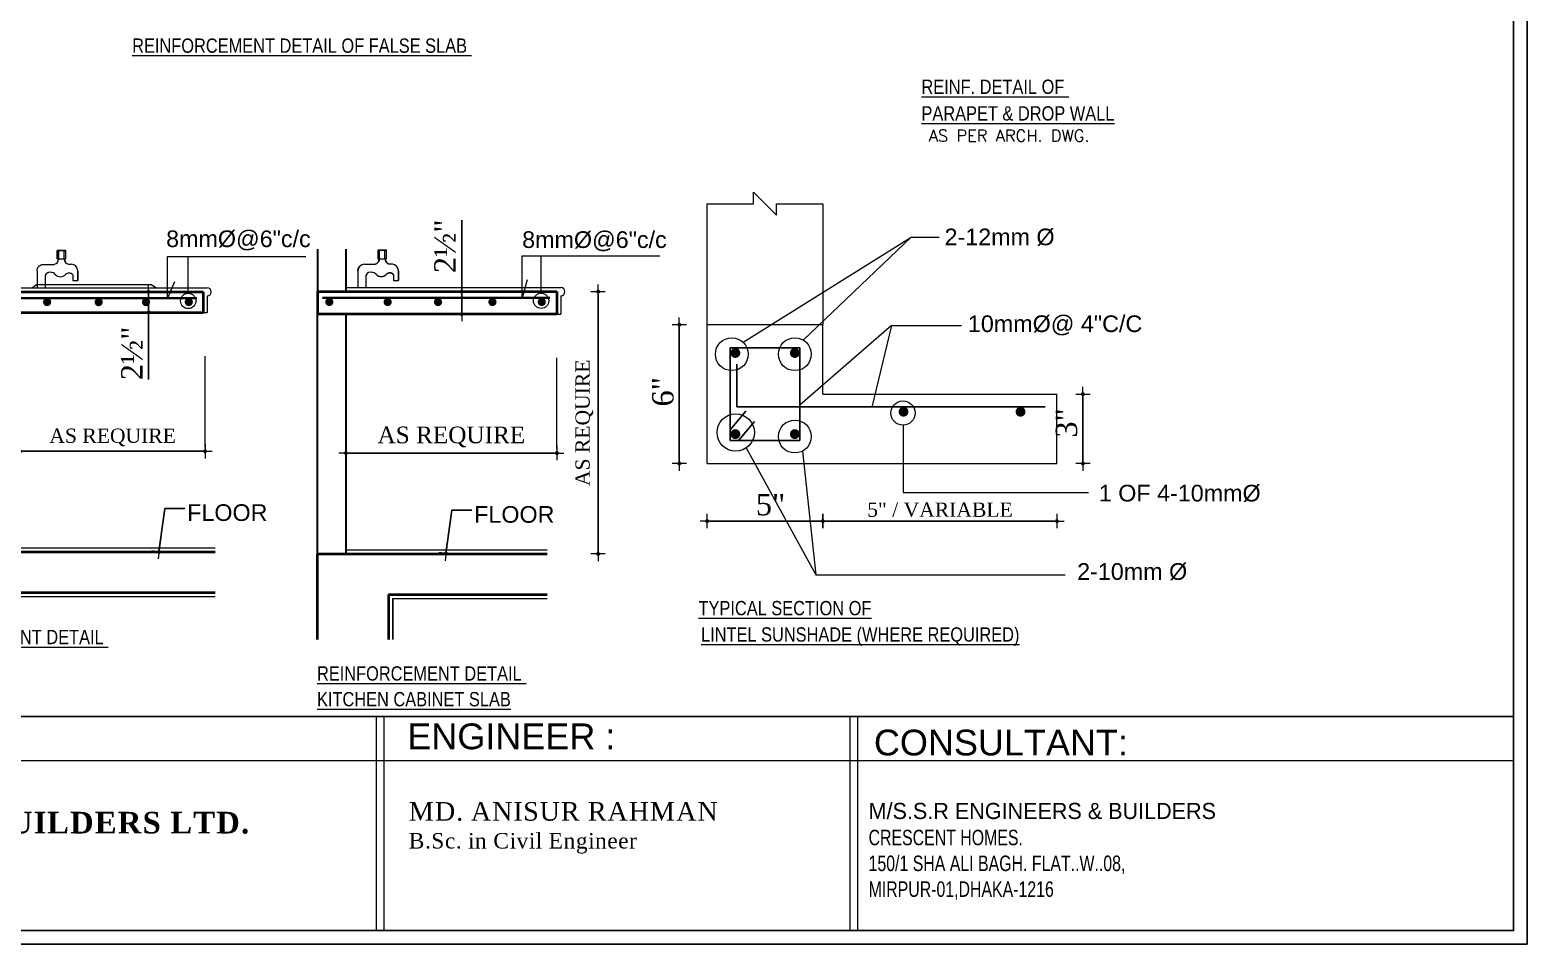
# Model space of a CAD drawing. Extents: x 52891 to 66536, y -48165 to -44533.
# Drawn here: x 63899 to 64528, y -45891 to -45508 of the extents above; entities that cross this region are included whole.
import ezdxf
from ezdxf.enums import TextEntityAlignment as Align

# ---------------------------------------------------------------- set-up
doc = ezdxf.new("R2010")
doc.units = 0
doc.header["$MEASUREMENT"] = 0
doc.header["$PDMODE"] = 3
doc.layers.get('DEFPOINTS').update_dxf_attribs({"lineweight": 13})
for name, color, linetype, lineweight in [('C-DIMENSION', 7, 'Continuous', 13), ('COLUMN', 1, 'Continuous', 40), ('Con', 252, 'Continuous', 13), ('DIM-18', 163, 'Continuous', 18), ('FUR', 12, 'Continuous', 13), ('line', 7, 'Continuous', 15), ('PLASTER_LINE', 7, 'Continuous', 13), ('ROD', 1, 'Continuous', 35), ('TEXT', 7, 'Continuous', 13), ('WALL', 7, 'Continuous', 30)]:
    doc.layers.add(name, color=color, linetype=linetype, lineweight=lineweight)
doc.layers.add('Layer1', color=174, linetype='Continuous')
doc.layers.add('REN', color=1, linetype='Continuous')
doc.styles.add('Arial', font='arial.ttf')
doc.styles.add('RS', font='arial.ttf')
doc.styles.add('RS6', font='times.ttf')
doc.styles.add('STYLE4', font='swissc.ttf')
doc.styles.add('SX', font='SIMPLEX.shx')
doc.dimstyles.new('dim-01', dxfattribs={"dimtxt": 6, "dimasz": 2, "dimexe": 0.18, "dimexo": 0.0625, "dimgap": 0.5, "dimtad": 0, "dimdec": 1, "dimrnd": 0.125, "dimzin": 3, "dimdsep": 46, "dimlunit": 4, "dimtxsty": 'RS6', "dimblk": 'dim-01', "dimcen": 2, "dimse1": 1, "dimse2": 1, "dimclrt": 7, "dimadec": 0, "dimazin": 0, "dimtfac": 1, "dimtdec": 1, "dimtix": 1, "dimtmove": 0, "dimatfit": 3, "dimldrblk": 'dim-01', "dimfxl": 1, "dimtvp": 0.75, "dimtolj": 1, "dimtzin": 0, "dimarcsym": 0})

# ---------------------------------------------------------------- blocks, each defined once
blk = doc.blocks.new('dim-01')
at = {"layer": 'line', "linetype": 'Continuous'}
for p, q in [((-3, 0), (3, 0)), ((0, 3), (0, -3))]:
    blk.add_line(p, q, dxfattribs=at)
at = {"layer": 'line', "color": 6, "linetype": 'Continuous', "const_width": 0.825}
blk.add_lwpolyline([(-0.41, 0, 1), (0.41, 0, 1)], format="xyb", close=True, dxfattribs=at)
blk = doc.blocks.new('*D1900')
at = {"layer": 'DEFPOINTS', "color": 0}
for p in [(64330.47, -45660.6), (64330.47, -45689.76), (64341.38, -45689.76)]:
    blk.add_point(p, dxfattribs=at)
at = {"layer": 'DIM-18', "color": 0, "lineweight": -2}
blk.add_line((64341.38, -45661.6), (64341.38, -45688.76), dxfattribs=at)
for p, rotation in [((64341.38, -45660.6), 90), ((64341.38, -45689.76), 270)]:
    blk.add_blockref('dim-01', p, dxfattribs=dict(at, rotation=rotation))
at = {"layer": 'DIM-18', "color": 7, "insert": (64334.51, -45672.71), "char_height": 9, "attachment_point": 5, "rotation": 90, "style": 'RS6'}
blk.add_mtext('\\A1;3"', dxfattribs=at)
blk = doc.blocks.new('*D1901')
at = {"layer": 'DEFPOINTS', "color": 0}
for p in [(64172, -45631.44), (64183.68, -45631.44), (64183.68, -45689.76)]:
    blk.add_point(p, dxfattribs=at)
at = {"layer": 'DIM-18', "color": 0, "lineweight": -2}
blk.add_line((64172, -45688.76), (64172, -45632.44), dxfattribs=at)
for p, rotation in [((64172, -45631.44), 90), ((64172, -45689.76), 270)]:
    blk.add_blockref('dim-01', p, dxfattribs=dict(at, rotation=rotation))
at = {"layer": 'DIM-18', "color": 7, "insert": (64165.13, -45659.63), "char_height": 9, "attachment_point": 5, "rotation": 90, "style": 'RS6'}
blk.add_mtext('\\A1;6"', dxfattribs=at)
blk = doc.blocks.new('*D1902')
at = {"layer": 'DEFPOINTS', "color": 0}
for p in [(64232.28, -45660.6), (64183.68, -45689.76), (64183.68, -45713.9)]:
    blk.add_point(p, dxfattribs=at)
at = {"layer": 'DIM-18', "color": 0, "lineweight": -2}
blk.add_line((64231.28, -45713.9), (64184.68, -45713.9), dxfattribs=at)
at = {"layer": 'DIM-18', "color": 0, "lineweight": -2, "rotation": 180}
blk.add_blockref('dim-01', (64183.68, -45713.9), dxfattribs=at)
at = {"layer": 'DIM-18', "color": 0, "lineweight": -2}
blk.add_blockref('dim-01', (64232.28, -45713.9), dxfattribs=at)
at = {"layer": 'DIM-18', "color": 7, "insert": (64210.3, -45707.03), "char_height": 9, "attachment_point": 5, "style": 'RS6'}
blk.add_mtext('\\A1;5"', dxfattribs=at)
blk = doc.blocks.new('*D1903')
at = {"layer": 'DEFPOINTS', "color": 0}
for p in [(64232.28, -45660.6), (64330.47, -45689.76), (64232.28, -45713.9)]:
    blk.add_point(p, dxfattribs=at)
at = {"layer": 'DIM-18', "color": 0, "lineweight": -2}
blk.add_line((64329.47, -45713.9), (64233.28, -45713.9), dxfattribs=at)
at = {"layer": 'DIM-18', "color": 0, "lineweight": -2, "rotation": 180}
blk.add_blockref('dim-01', (64232.28, -45713.9), dxfattribs=at)
at = {"layer": 'DIM-18', "color": 0, "lineweight": -2}
blk.add_blockref('dim-01', (64330.47, -45713.9), dxfattribs=at)
at = {"layer": 'DIM-18', "color": 7, "insert": (64281.38, -45709.18), "char_height": 6, "attachment_point": 5, "style": 'RS6'}
blk.add_mtext('\\A1;5" / VARIABLE', dxfattribs=at)
blk = doc.blocks.new('*D1887')
at = {"layer": 'DEFPOINTS', "color": 0}
for p in [(63972.98, -45650.06), (63895.37, -45667.23), (63972.98, -45684.61)]:
    blk.add_point(p, dxfattribs=at)
at = {"layer": 'DIM-18', "color": 0, "lineweight": -2}
blk.add_line((63896.37, -45684.61), (63971.98, -45684.61), dxfattribs=at)
at = {"layer": 'DIM-18', "color": 0, "lineweight": -2, "rotation": 180}
blk.add_blockref('dim-01', (63895.37, -45684.61), dxfattribs=at)
at = {"layer": 'DIM-18', "color": 0, "lineweight": -2}
blk.add_blockref('dim-01', (63972.98, -45684.61), dxfattribs=at)
at = {"layer": 'DIM-18', "color": 7, "insert": (63934.18, -45678.81), "char_height": 6, "attachment_point": 5, "style": 'RS6'}
blk.add_mtext('\\A1;AS REQUIRE', dxfattribs=at)
blk = doc.blocks.new('*D1888')
at = {"layer": 'DEFPOINTS', "color": 0}
for p in [(63946.62, -45617.66), (63949.29, -45617.66), (63946.62, -45626.28)]:
    blk.add_point(p, dxfattribs=at)
at = {"layer": 'DIM-18', "color": 0, "lineweight": -2}
for p, q in [((63949.29, -45618.66), (63949.29, -45625.28)), ((63949.29, -45626.28), (63949.29, -45654.44))]:
    blk.add_line(p, q, dxfattribs=at)
for p, rotation in [((63949.29, -45617.66), 90), ((63949.29, -45626.28), 270)]:
    blk.add_blockref('dim-01', p, dxfattribs=dict(at, rotation=rotation))
at = {"layer": 'DIM-18', "color": 7, "insert": (63942.27, -45643.51), "char_height": 9, "attachment_point": 5, "rotation": 90, "style": 'RS6'}
blk.add_mtext('\\A1;2½"', dxfattribs=at)
blk = doc.blocks.new('*D1889')
at = {"layer": 'DEFPOINTS', "color": 0}
for p in [(64123.99, -45617.6), (64116.48, -45727.67), (64137.93, -45727.67)]:
    blk.add_point(p, dxfattribs=at)
at = {"layer": 'DIM-18', "color": 0, "lineweight": -2}
blk.add_line((64137.93, -45618.6), (64137.93, -45726.67), dxfattribs=at)
for p, rotation in [((64137.93, -45617.6), 90), ((64137.93, -45727.67), 270)]:
    blk.add_blockref('dim-01', p, dxfattribs=dict(at, rotation=rotation))
at = {"layer": 'DIM-18', "color": 7, "insert": (64132.13, -45672.64), "char_height": 6, "attachment_point": 5, "rotation": 90, "style": 'RS6'}
blk.add_mtext('\\A1;AS REQUIRE', dxfattribs=at)
blk = doc.blocks.new('*D1890')
at = {"layer": 'DEFPOINTS', "color": 0}
for p in [(64032.1, -45667.99), (64120.58, -45671.01), (64120.58, -45685.37)]:
    blk.add_point(p, dxfattribs=at)
at = {"layer": 'DIM-18', "color": 0, "lineweight": -2}
blk.add_line((64033.1, -45685.37), (64119.58, -45685.37), dxfattribs=at)
at = {"layer": 'DIM-18', "color": 0, "lineweight": -2, "rotation": 180}
blk.add_blockref('dim-01', (64032.1, -45685.37), dxfattribs=at)
at = {"layer": 'DIM-18', "color": 0, "lineweight": -2}
blk.add_blockref('dim-01', (64120.58, -45685.37), dxfattribs=at)
at = {"layer": 'DIM-18', "color": 7, "insert": (64076.34, -45678.6), "char_height": 7, "attachment_point": 5, "style": 'RS6'}
blk.add_mtext('\\A1;AS REQUIRE', dxfattribs=at)
blk = doc.blocks.new('*D1891')
at = {"layer": 'DEFPOINTS', "color": 0}
for p in [(64080.67, -45617.6), (64085.15, -45617.6), (64085.15, -45627.04)]:
    blk.add_point(p, dxfattribs=at)
at = {"layer": 'DIM-18', "color": 0, "lineweight": -2}
for p, q in [((64080.67, -45617.6), (64080.67, -45587.62)), ((64080.67, -45626.04), (64080.67, -45618.6))]:
    blk.add_line(p, q, dxfattribs=at)
for p, rotation in [((64080.67, -45617.6), 90), ((64080.67, -45627.04), 270)]:
    blk.add_blockref('dim-01', p, dxfattribs=dict(at, rotation=rotation))
at = {"layer": 'DIM-18', "color": 7, "insert": (64073.66, -45598.56), "char_height": 9, "attachment_point": 5, "rotation": 90, "style": 'RS6'}
blk.add_mtext('\\A1;2½"', dxfattribs=at)
blk = doc.blocks.new('L')
at = {"layer": 'Layer1', "color": 0}
blk.add_line((0, 65.62), (-777.86, 65.62), dxfattribs=at)
at = {"layer": 'Layer1', "color": 4}
blk.add_lwpolyline([(-781.98, 548.61), (4.12, 548.61), (4.12, -4.12), (-781.98, -4.12)], close=True, dxfattribs=at)
at = {"layer": 'Layer1', "color": 1}
blk.add_lwpolyline([(-777.86, 544.49), (0, 544.49), (0, 0), (-777.86, 0)], close=True, dxfattribs=at)
at = {"layer": 'TEXT', "color": 0}
for p, q in [((0, 65.62), (-777.86, 65.62)), ((-348.23, 0.31), (-348.23, 65.62)), ((-345.86, 0.31), (-345.86, 65.62)), ((-203.16, 0.31), (-203.16, 65.62)), ((-200.79, 0.31), (-200.79, 65.62)), ((-777.86, 52.07), (0, 52.07))]:
    blk.add_line(p, q, dxfattribs=at)
at = {"layer": 'TEXT', "color": 4, "lineweight": 13, "insert": (-338.79, 63.44), "char_height": 7.894, "attachment_point": 1, "style": 'Arial'}
blk.add_mtext('ENGINEER :', dxfattribs=at)
at = {"layer": 'TEXT', "color": 4, "lineweight": 13, "insert": (-195.89, 61.54), "char_height": 7.8937, "attachment_point": 1, "line_spacing_factor": 1.5, "style": 'Arial'}
blk.add_mtext('CONSULTANT:', dxfattribs=at)
at = {"layer": 'TEXT', "color": 3, "lineweight": 13, "attachment_point": 1, "style": 'Arial'}
for s, insert, char_height, width in [('{\\fTimes New Roman|b0|i0|c0|p18;\\T1.05;MD. ANISUR RAHMAN\\P\\H0.8344x;B.Sc. in Civil Engineer}', (-338.33, 39.36), 5.6834, 108.3857), ('\\pt139.4;{\\fTimes New Roman|b1|i0|c0|p18;\\T1.05;\\C5;ROBUST BUILDERS LTD.}', (-513.76, 36.38), 6.64, 133.2452)]:
    blk.add_mtext(s, dxfattribs=dict(at, insert=insert, char_height=char_height, width=width))
at = {"layer": 'TEXT', "color": 4, "insert": (-197.52, 39.11), "char_height": 4.89284, "attachment_point": 1, "style": 'Arial'}
blk.add_mtext('\\pt1.131;{\\fBankGothic Lt BT|b0|i0|c0|p34;\\H1.009x;\\C96;M/S.S.R ENGINEERS & BUILDERS\\fSwis721 LtCn BT|b0|i0|c0|p34;\\H0.6676x;\\C1;\\P\\H1.439x;\\C5;CRESCENT HOMES.\\P150/1 SHA ALI BAGH. FLAT..W..08,\\PMIRPUR-01,DHAKA-1216}', dxfattribs=at)

msp = doc.modelspace()

# ---------------------------------------------------------------- linework, layer by layer
at = {"layer": 'COLUMN', "ltscale": 5}
for p, q in [((63881.73, -45617.66), (63972.13, -45617.66)), ((63972.13, -45617.66), (63972.13, -45626.28)), ((64020.16, -45617.6), (64120.58, -45617.6)), ((64020.16, -45617.6), (64020.16, -45627.04)), ((64120.58, -45617.6), (64120.58, -45627.04)), ((63881.73, -45626.28), (63972.13, -45626.28)), ((64120.58, -45627.04), (64020.16, -45627.04)), ((63977.22, -45726.91), (63845.91, -45726.91)), ((64020.16, -45727.67), (64116.48, -45727.67)), ((64020.16, -45763.58), (64020.16, -45727.67)), ((63977.22, -45743.97), (63845.91, -45743.97)), ((64050.01, -45744.73), (64050.01, -45763.58)), ((64050.01, -45744.73), (64116.48, -45744.73))]:
    msp.add_line(p, q, dxfattribs=at)
at = {"layer": 'Con'}
for p, q in [((64183.68, -45631.44), (64183.68, -45580.7)), ((64183.68, -45580.7), (64203.12, -45580.7)), ((64203.12, -45580.7), (64203.12, -45575.84)), ((64203.12, -45575.84), (64212.84, -45585.56)), ((64212.84, -45580.7), (64232.28, -45580.7)), ((64212.84, -45585.56), (64212.84, -45580.7)), ((64232.28, -45580.7), (64232.28, -45631.44)), ((64183.68, -45689.76), (64183.68, -45631.44)), ((64183.68, -45631.44), (64232.28, -45631.44)), ((64232.28, -45660.6), (64232.28, -45631.44)), ((64232.28, -45660.6), (64330.47, -45660.6)), ((64330.47, -45689.76), (64330.47, -45660.6)), ((64183.68, -45689.76), (64232.28, -45689.76)), ((64232.28, -45689.76), (64330.47, -45689.76))]:
    msp.add_line(p, q, dxfattribs=at)
at = {"layer": 'DIM-18'}
for p, q in [((64198.75, -45638.85), (64269.28, -45594.76)), ((64223.95, -45637.91), (64269.28, -45594.76)), ((64269.28, -45594.76), (64280.99, -45594.76)), ((64261.04, -45631.83), (64222.66, -45665.08)), ((64261.04, -45631.83), (64252.8, -45666.02)), ((64261.04, -45631.83), (64290.45, -45631.83)), ((63972.98, -45682.92), (63972.98, -45644.62)), ((64120.58, -45683.68), (64120.58, -45645.38)), ((64265.87, -45673.66), (64265.87, -45701.97)), ((64200.1, -45683.18), (64229.24, -45736.41)), ((64223.75, -45684.5), (64229.24, -45736.41)), ((64265.87, -45701.97), (64343.72, -45701.97)), ((64229.24, -45736.41), (64333.89, -45736.41))]:
    msp.add_line(p, q, dxfattribs=at)
for points in [[(63960.16, -45613.43), (63957.22, -45620.29), (63957.22, -45602.88), (64015.3, -45602.88)], [(63965.9, -45618.28), (63965.9, -45602.88)], [(64108.12, -45612.58), (64106.03, -45620.26), (64106.03, -45602.63), (64163.85, -45602.63)], [(64114.01, -45618.22), (64114.01, -45602.63)]]:
    msp.add_lwpolyline(points, dxfattribs=at)
for centre, radius in [((63965.9, -45621.5), 3.22), ((64114.01, -45621.44), 3.22), ((64194.02, -45643.87), 6.89), ((64220.48, -45643.87), 6.89), ((64195.66, -45676.72), 7.84), ((64265.87, -45668.56), 5.09), ((64220.48, -45678.43), 6.89)]:
    msp.add_circle(centre, radius, dxfattribs=at)
at = {"layer": 'FUR', "ltscale": 5}
for p, q in [((63910.95, -45603.85), (63910.95, -45600.3)), ((63910.95, -45600.3), (63914.53, -45600.3)), ((63911.57, -45603.85), (63911.57, -45600.3)), ((63913.83, -45603.85), (63913.83, -45600.3)), ((63914.53, -45603.85), (63914.53, -45600.3)), ((64045.55, -45603.79), (64045.55, -45600.25)), ((64045.55, -45600.25), (64049.13, -45600.25)), ((64046.17, -45603.79), (64046.17, -45600.25)), ((64048.43, -45603.79), (64048.43, -45600.25)), ((64049.13, -45603.79), (64049.13, -45600.25)), ((63906.07, -45606.14), (63907.22, -45606.14)), ((63907.22, -45606.14), (63909.79, -45606.14)), ((63910.95, -45603.85), (63914.53, -45603.85)), ((63911.43, -45603.95), (63911.43, -45603.85)), ((63914.02, -45603.95), (63914.02, -45603.85)), ((63916.81, -45606.14), (63915.66, -45606.14)), ((64040.67, -45606.08), (64041.82, -45606.08)), ((64041.82, -45606.08), (64044.39, -45606.08)), ((64045.55, -45603.79), (64049.13, -45603.79)), ((64046.03, -45603.9), (64046.03, -45603.79)), ((64048.62, -45603.9), (64048.62, -45603.79)), ((64051.41, -45606.08), (64050.26, -45606.08)), ((63902.49, -45608.86), (63902.49, -45615.95)), ((63905.9, -45610.92), (63905.9, -45615.95)), ((63917.42, -45610.57), (63917.42, -45612.96)), ((63917.42, -45612.96), (63919.54, -45612.96)), ((63919.54, -45608.86), (63919.54, -45612.96)), ((64037.09, -45608.81), (64037.09, -45615.9)), ((64040.5, -45610.87), (64040.5, -45615.9)), ((64050.86, -45609.72), (64050.56, -45609.72)), ((64052.02, -45610.52), (64052.02, -45612.9)), ((64052.02, -45612.9), (64054.14, -45612.9)), ((64054.14, -45608.81), (64054.14, -45612.9))]:
    msp.add_line(p, q, dxfattribs=at)
at = {"layer": 'FUR'}
for p, q in [((63900.52, -45615.91), (63902.18, -45614.58)), ((63902.18, -45614.58), (63950.34, -45614.58)), ((63950.34, -45614.58), (63952.62, -45615.95))]:
    msp.add_line(p, q, dxfattribs=at)
at = {"layer": 'FUR', "ltscale": 5}
for centre, radius, start, end in [((63909.25, -45604.02), 2.18, 284.41019, 1.86132), ((63916.2, -45604.02), 2.18, 178.13868, 255.58981), ((63916.81, -45608.86), 2.73, 0, 90), ((64039.82, -45608.81), 2.73, 90, 180), ((64043.85, -45603.97), 2.18, 284.41019, 1.86132), ((64050.8, -45603.97), 2.18, 178.13868, 255.58981), ((64051.41, -45608.81), 2.73, 0, 90), ((63906.75, -45610.92), 0.853, 162.33438, 180), ((63907.81, -45611.56), 2.08, 75.50955, 154.38508), ((63908.33, -45611.93), 2.39, 41.13234, 90), ((63912.29, -45608.48), 2.87, 221.13234, 318.86766), ((63915.99, -45612.07), 2.29, 90.67095, 131.98711), ((63916.21, -45611.06), 1.3, 21.89722, 101.13942), ((64041.35, -45610.87), 0.853, 162.33438, 180), ((64042.41, -45611.51), 2.08, 75.50955, 154.38508), ((64042.93, -45611.88), 2.39, 41.13234, 90), ((64046.89, -45608.42), 2.87, 221.13234, 318.86766), ((64050.59, -45612.01), 2.29, 90.67095, 131.98711), ((64050.81, -45611), 1.3, 21.89722, 101.13942)]:
    msp.add_arc(centre, radius, start, end, dxfattribs=at)
for points, invisible_edges in [([(63914.46, -45605.33), (63914.3, -45605.08), (63910.95, -45600.3)], 14), ([(63914.3, -45605.08), (63914.17, -45604.82), (63910.95, -45600.3)], 14), ([(63914.17, -45604.82), (63914.08, -45604.54), (63910.95, -45600.3)], 14), ([(63914.08, -45604.54), (63914.03, -45604.25), (63910.95, -45600.3)], 14), ([(63914.02, -45603.85), (63914.53, -45600.3), (63910.95, -45600.3)], 13), ([(63910.95, -45600.3), (63910.95, -45603.85), (63911.43, -45603.85)], 12), ([(63914.02, -45603.85), (63914.53, -45603.85), (63914.53, -45600.3)], 12), ([(64049.06, -45605.28), (64048.9, -45605.03), (64045.55, -45600.25)], 14), ([(64048.9, -45605.03), (64048.77, -45604.76), (64045.55, -45600.25)], 14), ([(64048.77, -45604.76), (64048.68, -45604.48), (64045.55, -45600.25)], 14), ([(64048.68, -45604.48), (64048.63, -45604.19), (64045.55, -45600.25)], 14), ([(64048.63, -45604.19), (64048.62, -45603.9), (64045.55, -45600.25)], 14), ([(64048.62, -45603.9), (64048.62, -45603.79), (64045.55, -45600.25)], 14), ([(64048.62, -45603.79), (64049.13, -45600.25), (64045.55, -45600.25)], 13), ([(64045.55, -45600.25), (64045.55, -45603.79), (64046.03, -45603.79)], 12), ([(64048.62, -45603.79), (64049.13, -45603.79), (64049.13, -45600.25)], 12), ([(63903.05, -45607.2), (63903.28, -45606.93), (63903.55, -45606.7)], 12), ([(63903.55, -45606.7), (63903.85, -45606.5), (63904.17, -45606.34)], 12), ([(63904.17, -45606.34), (63904.51, -45606.23), (63904.86, -45606.16)], 12), ([(63904.86, -45606.16), (63906.07, -45606.14), (63907.22, -45606.14)], 12), ([(63915.11, -45605.91), (63911.43, -45603.95), (63911.42, -45604.25)], 13), ([(63914.87, -45605.75), (63911.43, -45603.85), (63911.43, -45603.95)], 13), ([(63914.65, -45605.55), (63914.46, -45605.33), (63911.43, -45603.85)], 14), ([(64037.65, -45607.15), (64037.89, -45606.88), (64038.15, -45606.64)], 12), ([(64038.15, -45606.64), (64038.45, -45606.45), (64038.77, -45606.29)], 12), ([(64038.77, -45606.29), (64039.11, -45606.17), (64039.46, -45606.1)], 12), ([(64039.82, -45606.08), (64040.67, -45606.08), (64041.82, -45606.08)], 12), ([(64045.18, -45605.7), (64044.93, -45605.86), (64040.5, -45609.49)], 14), ([(64044.93, -45605.86), (64044.67, -45605.99), (64040.5, -45609.49)], 14), ([(64044.77, -45605.92), (64044.49, -45606.02), (64040.6, -45609.43)], 14), ([(64045.75, -45605.03), (64045.59, -45605.28), (64042.93, -45609.49)], 14), ([(64045.59, -45605.28), (64045.4, -45605.5), (64042.93, -45609.49)], 14), ([(64045.4, -45605.5), (64045.18, -45605.7), (64042.93, -45609.49)], 14), ([(64045.88, -45604.76), (64045.75, -45605.03), (64043.6, -45609.59)], 14), ([(64045.46, -45610.04), (64044.52, -45606.02), (64044.8, -45605.92)], 13), ([(64045.97, -45604.48), (64045.88, -45604.76), (64046.71, -45611.29)], 14), ([(64049.72, -45605.86), (64046.02, -45604.19), (64045.97, -45604.48)], 13), ([(64049.98, -45605.99), (64049.72, -45605.86), (64045.97, -45604.48)], 14), ([(64049.72, -45605.86), (64046.03, -45603.9), (64046.02, -45604.19)], 13), ([(64049.47, -45605.7), (64046.03, -45603.79), (64046.03, -45603.9)], 13), ([(64049.47, -45605.7), (64049.25, -45605.5), (64046.03, -45603.79)], 14), ([(64049.25, -45605.5), (64049.06, -45605.28), (64046.03, -45603.79)], 14), ([(64049.72, -45605.86), (64049.47, -45605.7), (64046.03, -45603.9)], 14), ([(64049.32, -45610.11), (64050.26, -45606.08), (64049.98, -45605.99)], 13), ([(64049.32, -45610.11), (64049.6, -45609.94), (64050.26, -45606.08)], 14), ([(64051.77, -45606.1), (64051.41, -45606.08), (64050.26, -45606.08)], 12), ([(64052.46, -45606.29), (64052.12, -45606.17), (64051.77, -45606.1)], 12), ([(64053.08, -45606.64), (64052.78, -45606.45), (64052.46, -45606.29)], 12), ([(64053.58, -45607.15), (64053.34, -45606.88), (64053.08, -45606.64)], 12), ([(63905.36, -45609.84), (63902.49, -45608.86), (63902.51, -45608.51)], 13), ([(63902.51, -45608.51), (63902.58, -45608.16), (63902.69, -45607.82)], 12), ([(63902.69, -45607.82), (63902.85, -45607.5), (63903.05, -45607.2)], 12), ([(63917.24, -45610.26), (63919.54, -45612.96), (63919.54, -45608.86)], 13), ([(63917.42, -45610.57), (63917.42, -45612.96), (63919.54, -45612.96)], 12), ([(64039.96, -45609.78), (64037.09, -45608.81), (64037.11, -45608.45)], 13), ([(64037.11, -45608.45), (64037.18, -45608.1), (64037.29, -45607.77)], 12), ([(64037.29, -45607.77), (64037.45, -45607.45), (64037.65, -45607.15)], 12), ([(64044.22, -45609.87), (64044.49, -45610.07), (64045.97, -45611.14)], 14), ([(64044.49, -45610.07), (64045.62, -45610.99), (64045.97, -45611.14)], 13), ([(64044.49, -45610.07), (64045.3, -45610.81), (64045.62, -45610.99)], 13), ([(64044.49, -45610.07), (64044.73, -45610.31), (64045.3, -45610.81)], 14), ([(64044.73, -45610.31), (64045, -45610.58), (64045.3, -45610.81)], 12), ([(64045.97, -45611.14), (64046.33, -45611.24), (64046.71, -45611.29)], 12), ([(64046.71, -45611.29), (64047.08, -45611.29), (64047.46, -45611.24)], 12), ([(64047.46, -45611.24), (64047.82, -45611.14), (64048.17, -45610.99)], 12), ([(64048.17, -45610.99), (64049.06, -45610.31), (64049.32, -45610.11)], 13), ([(64048.17, -45610.99), (64048.79, -45610.58), (64049.06, -45610.31)], 13), ([(64048.17, -45610.99), (64048.49, -45610.81), (64048.79, -45610.58)], 12), ([(64049.6, -45609.94), (64049.91, -45609.82), (64053.94, -45607.77)], 14), ([(64049.91, -45609.82), (64050.23, -45609.75), (64053.94, -45607.77)], 14), ([(64050.23, -45609.75), (64050.56, -45609.72), (64050.74, -45609.7)], 12), ([(64050.74, -45609.7), (64050.92, -45609.7), (64054.12, -45608.45)], 14), ([(64050.92, -45609.7), (64051.1, -45609.73), (64054.12, -45608.45)], 14), ([(64051.1, -45609.73), (64051.27, -45609.78), (64054.12, -45608.45)], 14), ([(64051.27, -45609.78), (64054.14, -45608.81), (64054.12, -45608.45)], 13), ([(64051.27, -45609.78), (64051.44, -45609.86), (64054.14, -45608.81)], 14), ([(64051.44, -45609.86), (64051.59, -45609.95), (64054.14, -45608.81)], 14), ([(64051.59, -45609.95), (64051.73, -45610.07), (64054.14, -45608.81)], 14), ([(64051.73, -45610.07), (64051.85, -45610.2), (64054.14, -45608.81)], 14), ([(64051.85, -45610.2), (64054.14, -45612.9), (64054.14, -45608.81)], 13), ([(64051.85, -45610.2), (64051.95, -45610.35), (64054.14, -45612.9)], 14), ([(64051.95, -45610.35), (64052.02, -45610.52), (64054.14, -45612.9)], 14), ([(64052.02, -45610.52), (64052.02, -45612.9), (64054.14, -45612.9)], 12), ([(64053.94, -45607.77), (64053.78, -45607.45), (64053.58, -45607.15)], 12), ([(64054.12, -45608.45), (64054.05, -45608.1), (64053.94, -45607.77)], 12)]:
    msp.add_3dface(points, dxfattribs=dict(at, invisible_edges=invisible_edges))
at = {"layer": 'PLASTER_LINE', "ltscale": 5}
for p, q in [((63895.37, -45615.95), (63973.84, -45615.95)), ((64032.1, -45615.9), (64122.28, -45615.9)), ((63973.84, -45619.36), (63973.84, -45626.28)), ((64122.28, -45619.31), (64122.28, -45627.04)), ((63972.13, -45626.28), (63973.84, -45626.28)), ((64120.58, -45627.04), (64122.28, -45627.04)), ((63977.22, -45725.21), (63895.37, -45725.21)), ((64032.1, -45725.97), (64116.48, -45725.97)), ((63977.22, -45745.68), (63845.91, -45745.68)), ((64051.72, -45746.44), (64051.72, -45763.58)), ((64051.72, -45763.58), (64051.72, -45746.44)), ((64051.72, -45746.44), (64051.72, -45763.58)), ((64051.72, -45746.44), (64116.48, -45746.44))]:
    msp.add_line(p, q, dxfattribs=at)
for centre in [(63973.84, -45617.66), (64122.28, -45617.6)]:
    msp.add_arc(centre, 1.71, 270, 90, dxfattribs=at)
at = {"layer": 'REN'}
for p, q in [((64196.14, -45665.96), (64196.14, -45648.07)), ((64193.4, -45675.59), (64199.95, -45667.8)), ((64196.14, -45665.96), (64325.58, -45665.96)), ((64197.01, -45679.92), (64203.56, -45672.12))]:
    msp.add_line(p, q, dxfattribs=at)
msp.add_lwpolyline([(64193.4, -45680.04), (64222.56, -45680.04), (64222.56, -45641.16), (64193.4, -45641.16)], close=True, dxfattribs=at)
at = {"layer": 'REN', "const_width": 2.07}
for points in [[(64194.48, -45643.33, -1), (64196.55, -45643.33, -1)], [(64219.44, -45643.33, -1), (64221.52, -45643.33, -1)], [(64265.07, -45668, -1), (64267.14, -45668, -1)], [(64314.17, -45668, -1), (64316.24, -45668, -1)], [(64194.48, -45677.4, -1), (64196.55, -45677.4, -1)], [(64219.44, -45677.4, -1), (64221.52, -45677.4, -1)]]:
    msp.add_lwpolyline(points, format="xyb", close=True, dxfattribs=at)
at = {"layer": 'ROD'}
for p, q in [((63883.77, -45620.31), (63969.52, -45620.31)), ((64022.2, -45620.26), (64117.63, -45620.26))]:
    msp.add_line(p, q, dxfattribs=at)
at = {"layer": 'ROD', "const_width": 1.71}
for points in [[(63907.54, -45621.99, -1), (63905.84, -45621.99, -1)], [(63929.18, -45621.99, -1), (63927.47, -45621.99, -1)], [(63949.04, -45621.99, -1), (63947.34, -45621.99, -1)], [(63967, -45621.99, -1), (63965.3, -45621.99, -1)], [(64025.99, -45621.94, -1), (64024.29, -45621.94, -1)], [(64050.45, -45621.94, -1), (64048.75, -45621.94, -1)], [(64071.59, -45621.94, -1), (64069.89, -45621.94, -1)], [(64094.43, -45621.94, -1), (64092.73, -45621.94, -1)], [(64115.12, -45621.94, -1), (64113.41, -45621.94, -1)]]:
    msp.add_lwpolyline(points, format="xyb", close=True, dxfattribs=at)
at = {"layer": 'WALL', "ltscale": 5}
for p, q in [((64020.16, -45599.7), (64020.16, -45617.6)), ((64032.1, -45599.7), (64032.1, -45617.6)), ((64020.16, -45727.67), (64020.16, -45627.04))]:
    msp.add_line(p, q, dxfattribs=at)
msp.add_lwpolyline([(64032.1, -45627.04), (64032.1, -45727.67)], dxfattribs=at)

# ---------------------------------------------------------------- block references
at = {"layer": 'WALL', "xscale": 1.370411425996281, "yscale": 1.370411425996281, "zscale": 1.370411425990245}
msp.add_blockref('L', (64522.11, -45885.78), dxfattribs=at)

# ---------------------------------------------------------------- texts
at = {"layer": 'C-DIMENSION', "lineweight": 13, "ltscale": 10, "style": 'RS'}
for p in [(63956.64, -45598.9), (64106.05, -45599.26)]:
    msp.add_text('8mm%%c@6"c/c', height=7, dxfattribs=at).set_placement(p)
for s, p in [('2-12mm %%C', (64329.49, -45598.13)), ('10mm%%C@ 4"C/C', (64366.27, -45634.56)), ('1 OF 4-10mm%%c', (64415.96, -45705.67)), ('2-10mm %%C', (64385.13, -45738.56))]:
    msp.add_text(s, height=7, dxfattribs=at).set_placement(p, align=Align.RIGHT)
at = {"layer": 'C-DIMENSION', "lineweight": 13, "ltscale": 10, "char_height": 7, "attachment_point": 1, "style": 'RS'}
for insert in [(63965.47, -45706.84), (64085.91, -45707.6)]:
    msp.add_mtext('FLOOR', dxfattribs=dict(at, insert=insert))
at = {"layer": 'TEXT', "style": 'STYLE4'}
for s, p in [('%%UREINFORCEMENT DETAIL OF FALSE SLAB ', (63942.38, -45517.34)), ('%%UREINF. DETAIL OF ', (64273.62, -45534.6)), ('%%UPARAPET & DROP WALL', (64273.62, -45545.78)), ('%%UTYPICAL SECTION OF', (64180.06, -45753.43)), ('%%UREINFORCEMENT DETAIL ', (63844.52, -45765.56)), ('%%ULINTEL SUNSHADE (WHERE REQUIRED)', (64181.11, -45764.48)), ('%%UREINFORCEMENT DETAIL ', (64019.95, -45780.85)), ('%%UKITCHEN CABINET SLAB', (64019.95, -45791.65))]:
    msp.add_text(s, height=6, dxfattribs=at).set_placement(p)
at = {"layer": 'TEXT', "style": 'SX'}
msp.add_text('AS PER ARCH. DWG.', height=5, dxfattribs=at).set_placement((64344.18, -45554.63), align=Align.RIGHT)

# ---------------------------------------------------------------- dimensions: what is measured, and where the dimension line sits
at = {"layer": 'DIM-18'}
for base, p1, p2, angle, text, picture, middle in [((64080.67, -45617.6), (64085.15, -45627.04), (64085.15, -45617.6), 90, '2½"', '*D1891', (64080.67, -45598.56)), ((63949.29, -45617.66), (63946.62, -45626.28), (63946.62, -45617.66), 90, '2½"', '*D1888', (63949.29, -45643.51)), ((64172, -45631.44), (64183.68, -45689.76), (64183.68, -45631.44), 270, '6"', '*D1901', (64172, -45659.63)), ((64341.38, -45689.76), (64330.47, -45660.6), (64330.47, -45689.76), 270, '3"', '*D1900', (64341.38, -45672.71))]:
    dim = msp.add_linear_dim(base=base, p1=p1, p2=p2, angle=angle, text=text, dimstyle='dim-01', override={"dimtxt": 9, "dimasz": 1, "dimtix": 0}, dxfattribs=at)
    dim.commit()
    dim.dimension.update_dxf_attribs({"geometry": picture, "text_midpoint": middle, "dimtype": 160})
dim = msp.add_linear_dim(base=(64137.93, -45727.67), p1=(64123.99, -45617.6), p2=(64116.48, -45727.67), angle=90, text='AS REQUIRE', dimstyle='dim-01', override={"dimasz": 1, "dimtix": 0}, dxfattribs=at)
dim.commit()
dim.dimension.update_dxf_attribs({"geometry": '*D1889', "text_midpoint": (64132.13, -45672.64)})
for base, p1, p2, text, override, picture, middle in [((63972.98, -45684.61), (63895.37, -45667.23), (63972.98, -45650.06), 'AS REQUIRE', {"dimasz": 1, "dimtix": 0}, '*D1887', (63934.18, -45684.61)), ((64183.68, -45713.9), (64232.28, -45660.6), (64183.68, -45689.76), '5"', {"dimtxt": 9, "dimasz": 1, "dimtix": 0}, '*D1902', (64210.3, -45713.9)), ((64232.28, -45713.9), (64330.47, -45689.76), (64232.28, -45660.6), '5" / VARIABLE', {"dimasz": 1, "dimtix": 0}, '*D1903', (64281.38, -45713.9))]:
    dim = msp.add_linear_dim(base=base, p1=p1, p2=p2, text=text, dimstyle='dim-01', override=override, dxfattribs=at)
    dim.commit()
    dim.dimension.update_dxf_attribs({"geometry": picture, "text_midpoint": middle, "dimtype": 160})
dim = msp.add_linear_dim(base=(64120.58, -45685.37), p1=(64032.1, -45667.99), p2=(64120.58, -45671.01), text='AS REQUIRE', dimstyle='dim-01', override={"dimtxt": 7, "dimasz": 1, "dimtix": 0}, dxfattribs=at)
dim.commit()
dim.dimension.update_dxf_attribs({"geometry": '*D1890', "text_midpoint": (64076.34, -45678.6)})

# ---------------------------------------------------------------- leaders
for points in [[(63953.64, -45726.78), (63956.07, -45708.55), (63964.47, -45708.55)], [(64074.08, -45727.54), (64076.51, -45709.31), (64084.91, -45709.31)]]:
    msp.add_leader(points, dimstyle='dim-01', override={"dimtxt": 9, "dimasz": 1, "dimtix": 0}, dxfattribs=at)

doc.saveas('drawing.dxf')
